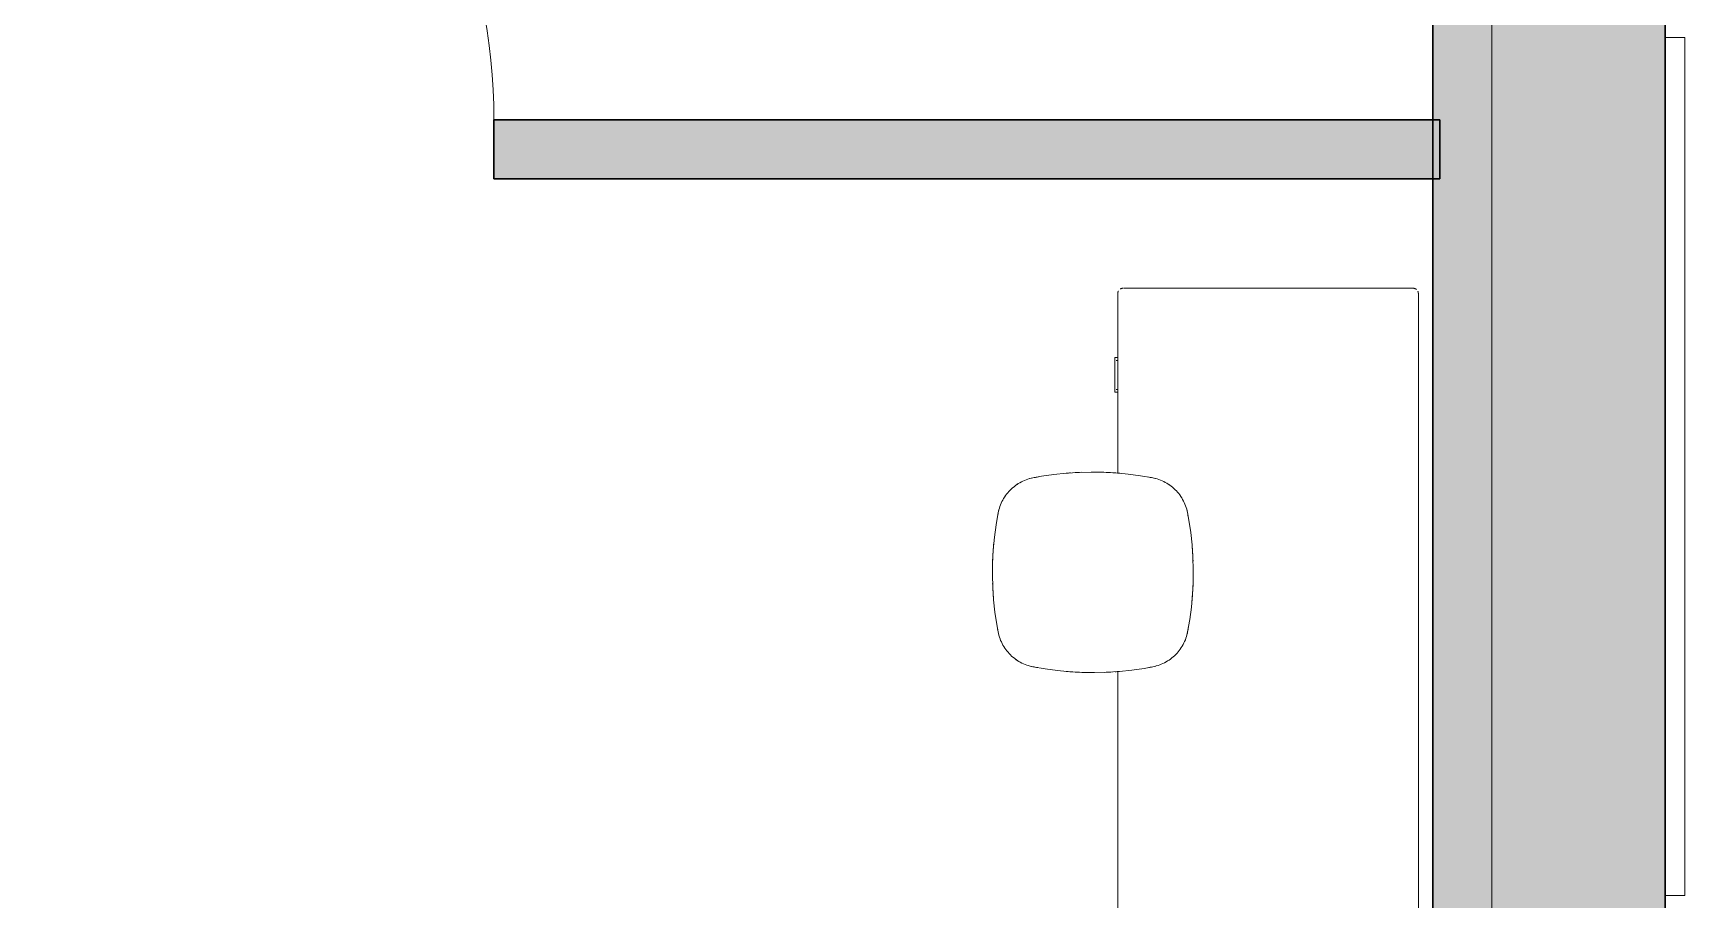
# Model space of a CAD drawing. Header units: millimetres. Extents: x 155927 to 317870, y -36033 to 97293.
# Drawn here: x 228317 to 231175, y 28558 to 30058 of the extents above; entities that cross this region are included whole.
import ezdxf

# ---------------------------------------------------------------- set-up
doc = ezdxf.new("R2010")
doc.units = ezdxf.units.MM
doc.header["$MEASUREMENT"] = 0
for name, color, linetype, lineweight in [('A-DOOR', 4, 'CONTINUOUS', 9), ('A-GLAZ-CURT', 7, 'CONTINUOUS', 9), ('A-WALL', 7, 'CONTINUOUS', 9), ('A-WALL-PATT', 7, 'CONTINUOUS', 9), ('I-FURN', 8, 'CONTINUOUS', 9), ('I-WALL', 7, 'CONTINUOUS', 9)]:
    doc.layers.add(name, color=color, linetype=linetype, lineweight=lineweight)

msp = doc.modelspace()

# ---------------------------------------------------------------- hatches: boundary and pattern name
at = {"layer": 'A-WALL-PATT'}
h = msp.add_hatch(color=256, dxfattribs=at)
h.paths.add_polyline_path([(231130.8, 9267.6), (231140.8, 9267.6), (231140.8, 13645.6), (230840.8, 13645.6), (230840.8, 9267.6)], flags=0)
h.paths.add_polyline_path([(230840.8, 14969.6), (231140.8, 14969.6), (231140.8, 16290.6), (230840.8, 16290.6), (230840.8, 15024)], flags=0)
h.paths.add_polyline_path([(230840.8, 25449.6), (231140.8, 25449.6), (231140.8, 26790.6), (230840.8, 26790.6), (230840.8, 26303.5)], flags=0)
h.paths.add_polyline_path([(230840.8, 28449.6), (231140.8, 28449.6), (231140.8, 34347.6), (230840.8, 34347.6), (230840.8, 28472.7)], flags=0)
msp.add_hatch(color=256, dxfattribs=at).paths.add_polyline_path([(230840.8, 28449.6), (230840.8, 34245.6), (230738.8, 34245.6), (230738.8, 28449.6), (230752.9, 28449.6)], flags=0)
h = msp.add_hatch(color=256, dxfattribs=at)
h.paths.add_polyline_path([(230750.8, 29805.6), (230750.8, 29907.6), (229114.4, 29907.6), (229114.4, 29805.6), (230452.2, 29805.6)], flags=0)
h.paths.add_polyline_path([(228104.4, 29805.6), (228104.4, 29907.6), (226459.4, 29907.6), (226459.4, 29805.6), (228046.4, 29805.6)], flags=0)
h.paths.add_polyline_path([(225449.4, 29805.6), (225449.4, 29907.6), (223835.5, 29907.6), (223836.3, 29805.6), (225039.2, 29805.6)], flags=0)
h.paths.add_polyline_path([(222488.5, 29805.6), (222825.5, 29805.6), (222825.5, 29907.6), (222488.5, 29907.6)], flags=0)
h.paths.add_polyline_path([(221478.5, 29805.6), (221478.5, 29907.6), (220099.2, 29907.6), (220099.2, 29805.6), (220227.7, 29805.6)], flags=0)

# ---------------------------------------------------------------- linework, layer by layer
at = {"layer": 'A-DOOR'}
msp.add_arc((228104.4, 29907.6), 1010, 0, 90, dxfattribs=at)
at = {"layer": 'A-GLAZ-CURT', "lineweight": 20}
for p, q in [((231140.8, 30049.6), (231140.8, 28565.6)), ((231174.8, 30049.6), (231140.8, 30049.6)), ((231174.8, 28565.6), (231174.8, 30049.6)), ((231140.8, 28565.6), (231174.8, 28565.6))]:
    msp.add_line(p, q, dxfattribs=at)
at = {"layer": 'A-WALL', "lineweight": 30}
msp.add_line((231140.8, 28449.6), (231140.8, 34347.6), dxfattribs=at)
at = {"layer": 'A-WALL'}
msp.add_line((230840.8, 34245.6), (230840.8, 28449.6), dxfattribs=at)
at = {"layer": 'I-FURN'}
for p, q in [((230193.6, 29608.1), (230193.7, 29608.4)), ((230193.6, 29607.7), (230193.6, 29608.1)), ((230193.6, 29607.4), (230193.6, 29607.7)), ((230193.6, 29607), (230193.6, 29607.4)), ((230193.6, 29607), (230193.6, 29295.5)), ((230193.7, 29608.4), (230193.8, 29608.8)), ((230193.8, 29609.1), (230193.9, 29609.5)), ((230193.8, 29608.8), (230193.8, 29609.1)), ((230193.9, 29609.5), (230194, 29609.8)), ((230194, 29609.8), (230194.2, 29610.2)), ((230194.2, 29610.2), (230194.3, 29610.5)), ((230194.3, 29610.5), (230194.4, 29610.8)), ((230194.4, 29610.8), (230194.6, 29611.2)), ((230198, 29614.8), (230198.3, 29614.9)), ((230198.3, 29614.9), (230198.7, 29615.1)), ((230198.7, 29615.1), (230199, 29615.2)), ((230199, 29615.2), (230199.3, 29615.4)), ((230199.3, 29615.4), (230199.7, 29615.5)), ((230199.7, 29615.5), (230200, 29615.6)), ((230200, 29615.6), (230200.3, 29615.7)), ((230200.3, 29615.7), (230200.7, 29615.8)), ((230200.7, 29615.8), (230201, 29615.9)), ((230201, 29615.9), (230201.4, 29615.9)), ((230201.4, 29615.9), (230201.8, 29616)), ((230201.8, 29616), (230202.1, 29616)), ((230202.1, 29616), (230202.5, 29616)), ((230705.1, 29616), (230203.6, 29616)), ((230704.9, 29616), (230705.3, 29616)), ((230705.3, 29616), (230705.7, 29615.9)), ((230705.7, 29615.9), (230706, 29615.9)), ((230706, 29615.9), (230706.4, 29615.8)), ((230706.4, 29615.8), (230706.7, 29615.7)), ((230706.7, 29615.7), (230707.1, 29615.6)), ((230707.1, 29615.6), (230707.4, 29615.5)), ((230707.4, 29615.5), (230707.7, 29615.4)), ((230707.7, 29615.4), (230708.1, 29615.3)), ((230708.1, 29615.3), (230708.4, 29615.1)), ((230708.4, 29615.1), (230708.7, 29615)), ((230708.7, 29615), (230709, 29614.8)), ((230709, 29614.8), (230709.4, 29614.6)), ((230709.4, 29614.6), (230709.7, 29614.4)), ((230709.7, 29614.4), (230709.9, 29614.2)), ((230709.9, 29614.2), (230710.2, 29614)), ((230710.2, 29614), (230710.5, 29613.8)), ((230712.5, 29611.2), (230712.7, 29610.9)), ((230712.7, 29610.9), (230712.8, 29610.6)), ((230712.8, 29610.6), (230713, 29610.3)), ((230713, 29610.3), (230713.1, 29609.9)), ((230713.1, 29609.9), (230713.2, 29609.6)), ((230713.2, 29609.6), (230713.3, 29609.2)), ((230713.3, 29609.2), (230713.4, 29608.9)), ((230713.4, 29608.9), (230713.4, 29608.5)), ((230713.4, 29608.5), (230713.5, 29608.2)), ((230713.5, 29608.2), (230713.5, 29607.8)), ((230713.5, 29607.8), (230713.6, 29607.5)), ((230713.6, 29607.5), (230713.6, 29607.1)), ((230713.6, 28225), (230713.6, 29607)), ((230193.6, 29496), (230188.6, 29496)), ((230188.6, 29496), (230188.6, 29495)), ((230188.6, 29436), (230188.6, 29496)), ((230193.6, 29491), (230191.1, 29491)), ((230188.6, 29437), (230188.6, 29436)), ((230188.6, 29436), (230193.6, 29436)), ((230191.1, 29441), (230193.6, 29441)), ((230083, 29293.8), (230061.8, 29290.7)), ((230104.4, 29296.1), (230083, 29293.8)), ((230125.8, 29297.5), (230104.4, 29296.1)), ((230147.3, 29298), (230125.8, 29297.5)), ((230168.8, 29297.7), (230147.3, 29298)), ((230190.3, 29296.6), (230168.8, 29297.7)), ((230211.6, 29294.6), (230190.3, 29296.6)), ((230232.9, 29291.7), (230211.6, 29294.6)), ((230005.2, 29264.4), (230003.2, 29262.1)), ((230007.3, 29266.6), (230005.2, 29264.4)), ((230009.5, 29268.8), (230007.3, 29266.6)), ((230011.7, 29270.8), (230009.5, 29268.8)), ((230014.1, 29272.7), (230011.7, 29270.8)), ((230016.5, 29274.6), (230014.1, 29272.7)), ((230019, 29276.4), (230016.5, 29274.6)), ((230021.5, 29278), (230019, 29276.4)), ((230024.2, 29279.6), (230021.5, 29278)), ((230026.9, 29281), (230024.2, 29279.6)), ((230029.6, 29282.3), (230026.9, 29281)), ((230032.4, 29283.6), (230029.6, 29282.3)), ((230035.2, 29284.7), (230032.4, 29283.6)), ((230038.1, 29285.7), (230035.2, 29284.7)), ((230041, 29286.6), (230038.1, 29285.7)), ((230044, 29287.3), (230041, 29286.6)), ((230046.9, 29288), (230044, 29287.3)), ((230061.8, 29290.7), (230046.9, 29288)), ((230254.1, 29288), (230232.9, 29291.7)), ((230255.9, 29287.6), (230254.1, 29288)), ((230258.8, 29286.9), (230255.9, 29287.6)), ((230261.8, 29286.1), (230258.8, 29286.9)), ((230264.6, 29285.1), (230261.8, 29286.1)), ((230267.5, 29284), (230264.6, 29285.1)), ((230270.3, 29282.9), (230267.5, 29284)), ((230273.1, 29281.6), (230270.3, 29282.9)), ((230275.8, 29280.2), (230273.1, 29281.6)), ((230278.4, 29278.7), (230275.8, 29280.2)), ((230281, 29277), (230278.4, 29278.7)), ((230283.5, 29275.3), (230281, 29277)), ((230286, 29273.5), (230283.5, 29275.3)), ((230288.4, 29271.6), (230286, 29273.5)), ((230290.7, 29269.6), (230288.4, 29271.6)), ((230292.9, 29267.5), (230290.7, 29269.6)), ((230295, 29265.3), (230292.9, 29267.5)), ((230297, 29263.1), (230295, 29265.3)), ((229988.8, 29235.5), (229987.9, 29232.6)), ((229989.7, 29238.4), (229988.8, 29235.5)), ((229990.8, 29241.2), (229989.7, 29238.4)), ((229992, 29244.1), (229990.8, 29241.2)), ((229993.2, 29246.8), (229992, 29244.1)), ((229994.6, 29249.5), (229993.2, 29246.8)), ((229996.2, 29252.2), (229994.6, 29249.5)), ((229997.8, 29254.8), (229996.2, 29252.2)), ((229999.5, 29257.3), (229997.8, 29254.8)), ((230001.3, 29259.7), (229999.5, 29257.3)), ((230003.2, 29262.1), (230001.3, 29259.7)), ((230299, 29260.7), (230297, 29263.1)), ((230300.8, 29258.3), (230299, 29260.7)), ((230302.6, 29255.8), (230300.8, 29258.3)), ((230304.2, 29253.2), (230302.6, 29255.8)), ((230305.8, 29250.6), (230304.2, 29253.2)), ((230307.2, 29247.9), (230305.8, 29250.6)), ((230308.6, 29245.2), (230307.2, 29247.9)), ((230309.8, 29242.4), (230308.6, 29245.2)), ((230310.9, 29239.6), (230309.8, 29242.4)), ((230311.9, 29236.7), (230310.9, 29239.6)), ((230312.8, 29233.8), (230311.9, 29236.7)), ((229986.9, 29227.8), (229983.1, 29206.5)), ((229987.2, 29229.6), (229986.9, 29227.8)), ((229987.9, 29232.6), (229987.2, 29229.6)), ((230313.5, 29230.8), (230312.8, 29233.8)), ((230314.2, 29227.8), (230313.5, 29230.8)), ((230316.5, 29215), (230314.2, 29227.8)), ((230319.8, 29193.6), (230316.5, 29215)), ((229980.3, 29185.1), (229978.2, 29163.6)), ((229983.1, 29206.5), (229980.3, 29185.1)), ((230322.1, 29172.1), (230319.8, 29193.6)), ((229978.2, 29163.6), (229977.1, 29142)), ((230323.6, 29150.6), (230322.1, 29172.1)), ((230324.2, 29128.9), (230323.6, 29150.6)), ((229977.1, 29142), (229976.8, 29120.3)), ((230324, 29107.3), (230324.2, 29128.9)), ((229976.8, 29120.3), (229977.4, 29098.7)), ((229977.4, 29098.7), (229978.8, 29077.1)), ((230322.9, 29085.7), (230324, 29107.3)), ((229978.8, 29077.1), (229981.1, 29055.6)), ((230318.1, 29042.7), (230320.9, 29064.2)), ((230320.9, 29064.2), (230322.9, 29085.7)), ((229981.1, 29055.6), (229984.3, 29034.2)), ((230314.4, 29021.4), (230318.1, 29042.7)), ((229984.3, 29034.2), (229986.6, 29021.4)), ((229986.6, 29021.4), (229987.2, 29018.4)), ((229987.2, 29018.4), (229988, 29015.5)), ((229988, 29015.5), (229988.9, 29012.6)), ((229988.9, 29012.6), (229989.9, 29009.7)), ((229989.9, 29009.7), (229991, 29006.8)), ((229991, 29006.8), (229992.2, 29004)), ((230309.3, 29005.1), (230310.5, 29007.9)), ((230310.5, 29007.9), (230311.6, 29010.7)), ((230311.6, 29010.7), (230312.5, 29013.6)), ((230312.5, 29013.6), (230313.3, 29016.6)), ((230313.3, 29016.6), (230314.1, 29019.5)), ((230314.1, 29019.5), (230314.4, 29021.4)), ((229992.2, 29004), (229993.5, 29001.3)), ((229993.5, 29001.3), (229994.9, 28998.6)), ((229994.9, 28998.6), (229996.5, 28996)), ((229996.5, 28996), (229998.1, 28993.4)), ((229998.1, 28993.4), (229999.9, 28990.9)), ((229999.9, 28990.9), (230001.7, 28988.5)), ((230001.7, 28988.5), (230003.7, 28986.1)), ((230003.7, 28986.1), (230005.7, 28983.9)), ((230005.7, 28983.9), (230007.8, 28981.7)), ((230007.8, 28981.7), (230010, 28979.6)), ((230010, 28979.6), (230012.3, 28977.6)), ((230287.2, 28976.4), (230289.6, 28978.3)), ((230289.6, 28978.3), (230291.8, 28980.3)), ((230291.8, 28980.3), (230294, 28982.5)), ((230294, 28982.5), (230296.1, 28984.7)), ((230296.1, 28984.7), (230298.1, 28987)), ((230298.1, 28987), (230300, 28989.4)), ((230300, 28989.4), (230301.8, 28991.8)), ((230301.8, 28991.8), (230303.5, 28994.3)), ((230303.5, 28994.3), (230305.1, 28996.9)), ((230305.1, 28996.9), (230306.6, 28999.6)), ((230306.6, 28999.6), (230308, 29002.3)), ((230308, 29002.3), (230309.3, 29005.1)), ((230012.3, 28977.6), (230014.7, 28975.7)), ((230014.7, 28975.7), (230017.1, 28973.8)), ((230017.1, 28973.8), (230019.7, 28972.1)), ((230019.7, 28972.1), (230022.2, 28970.5)), ((230022.2, 28970.5), (230024.9, 28969)), ((230024.9, 28969), (230027.6, 28967.6)), ((230027.6, 28967.6), (230030.4, 28966.3)), ((230030.4, 28966.3), (230033.2, 28965.1)), ((230033.2, 28965.1), (230036, 28964)), ((230036, 28964), (230038.9, 28963.1)), ((230038.9, 28963.1), (230041.8, 28962.2)), ((230041.8, 28962.2), (230044.8, 28961.5)), ((230044.8, 28961.5), (230046.7, 28961.1)), ((230046.7, 28961.1), (230067.9, 28957.4)), ((230067.9, 28957.4), (230089.1, 28954.5)), ((230089.1, 28954.5), (230110.5, 28952.5)), ((230110.5, 28952.5), (230132, 28951.3)), ((230132, 28951.3), (230153.5, 28951)), ((230153.5, 28951), (230175, 28951.5)), ((230175, 28951.5), (230196.4, 28952.9)), ((230193.6, 28953.6), (230193.6, 28225)), ((230196.4, 28952.9), (230217.8, 28955.2)), ((230217.8, 28955.2), (230239, 28958.3)), ((230239, 28958.3), (230254.4, 28961.1)), ((230254.4, 28961.1), (230257.3, 28961.8)), ((230257.3, 28961.8), (230260.3, 28962.5)), ((230260.3, 28962.5), (230263.2, 28963.4)), ((230263.2, 28963.4), (230266.1, 28964.4)), ((230266.1, 28964.4), (230268.9, 28965.5)), ((230268.9, 28965.5), (230271.7, 28966.7)), ((230271.7, 28966.7), (230274.4, 28968.1)), ((230274.4, 28968.1), (230277.1, 28969.5)), ((230277.1, 28969.5), (230279.8, 28971.1)), ((230279.8, 28971.1), (230282.3, 28972.7)), ((230282.3, 28972.7), (230284.8, 28974.5)), ((230284.8, 28974.5), (230287.2, 28976.4))]:
    msp.add_line(p, q, dxfattribs=at)
for centre, radius, start, end in [((230150.5, 28760.8), 537.2, 94.1197, 94.855), ((230150.5, 28760.8), 537.2, 92.05, 93.7056), ((230150.5, 28760.8), 537.2, 84.6156, 87.982), ((230061.6, 29213.2), 76.2, 121.7027, 123.72), ((230061.6, 29213.2), 76.2, 101.1169, 105.1045), ((230150.5, 28760.8), 537.2, 100.1096, 101.1169), ((230150.5, 28760.8), 537.2, 78.8831, 79.7905), ((230239.4, 29213.2), 76.2, 74.8955, 78.8831), ((230239.4, 29213.2), 76.2, 53.9048, 58.4119), ((230061.6, 29213.2), 76.2, 143.9479, 148.455), ((230239.4, 29213.2), 76.2, 31.6595, 33.6769), ((230517.5, 29124), 540.7, 168.9262, 169.8278), ((230061.6, 29213.2), 76.2, 164.9387, 168.9262), ((230239.4, 29213.2), 76.2, 11.0738, 15.0613), ((229783.5, 29124), 540.7, 10.0578, 11.0738), ((230517.5, 29124), 540.7, 174.5429, 177.9457), ((229783.5, 29124), 540.7, 4.1493, 4.8738), ((229783.5, 29124), 540.7, 2.1253, 3.7377), ((230517.5, 29124), 540.7, 181.9861, 183.5985), ((229783.5, 29124), 540.7, 354.6821, 358.0849), ((230517.5, 29124), 540.7, 184.01, 184.7346), ((230517.5, 29124), 540.7, 189.9186, 190.9346), ((230061.4, 29035.9), 76.2, 190.9346, 194.9166), ((230239.6, 29035.9), 76.2, 345.0834, 349.0654), ((229783.5, 29124), 540.7, 349.0654, 349.967), ((230061.4, 29035.9), 76.2, 211.5539, 213.575), ((230239.6, 29035.9), 76.2, 325.0788, 328.5611), ((230061.4, 29035.9), 76.2, 233.8559, 238.3515), ((230061.4, 29035.9), 76.2, 254.8738, 258.8558), ((230150.5, 29488.2), 537.2, 258.8558, 259.7632), ((230150.5, 29488.2), 537.2, 264.6312, 267.9718), ((230150.5, 29488.2), 537.2, 272.0598, 273.7147), ((230150.5, 29488.2), 537.2, 274.1295, 274.8703), ((230150.5, 29488.2), 537.2, 280.1411, 281.1442), ((230239.6, 29035.9), 76.2, 281.1442, 285.1262), ((230239.6, 29035.9), 76.2, 301.7636, 303.7846)]:
    msp.add_arc(centre, radius, start, end, dxfattribs=at)
at = {"layer": 'I-WALL', "lineweight": 30}
for p, q in [((230738.8, 34245.6), (230738.8, 28449.6)), ((230750.8, 29907.6), (229114.4, 29907.6)), ((229114.4, 29907.6), (229114.4, 29805.6)), ((230750.8, 29805.6), (230750.8, 29907.6)), ((229114.4, 29805.6), (230750.8, 29805.6))]:
    msp.add_line(p, q, dxfattribs=at)
at = {"layer": 'I-WALL'}
msp.add_line((230840.8, 28449.6), (230840.8, 34245.6), dxfattribs=at)

doc.saveas('drawing.dxf')
